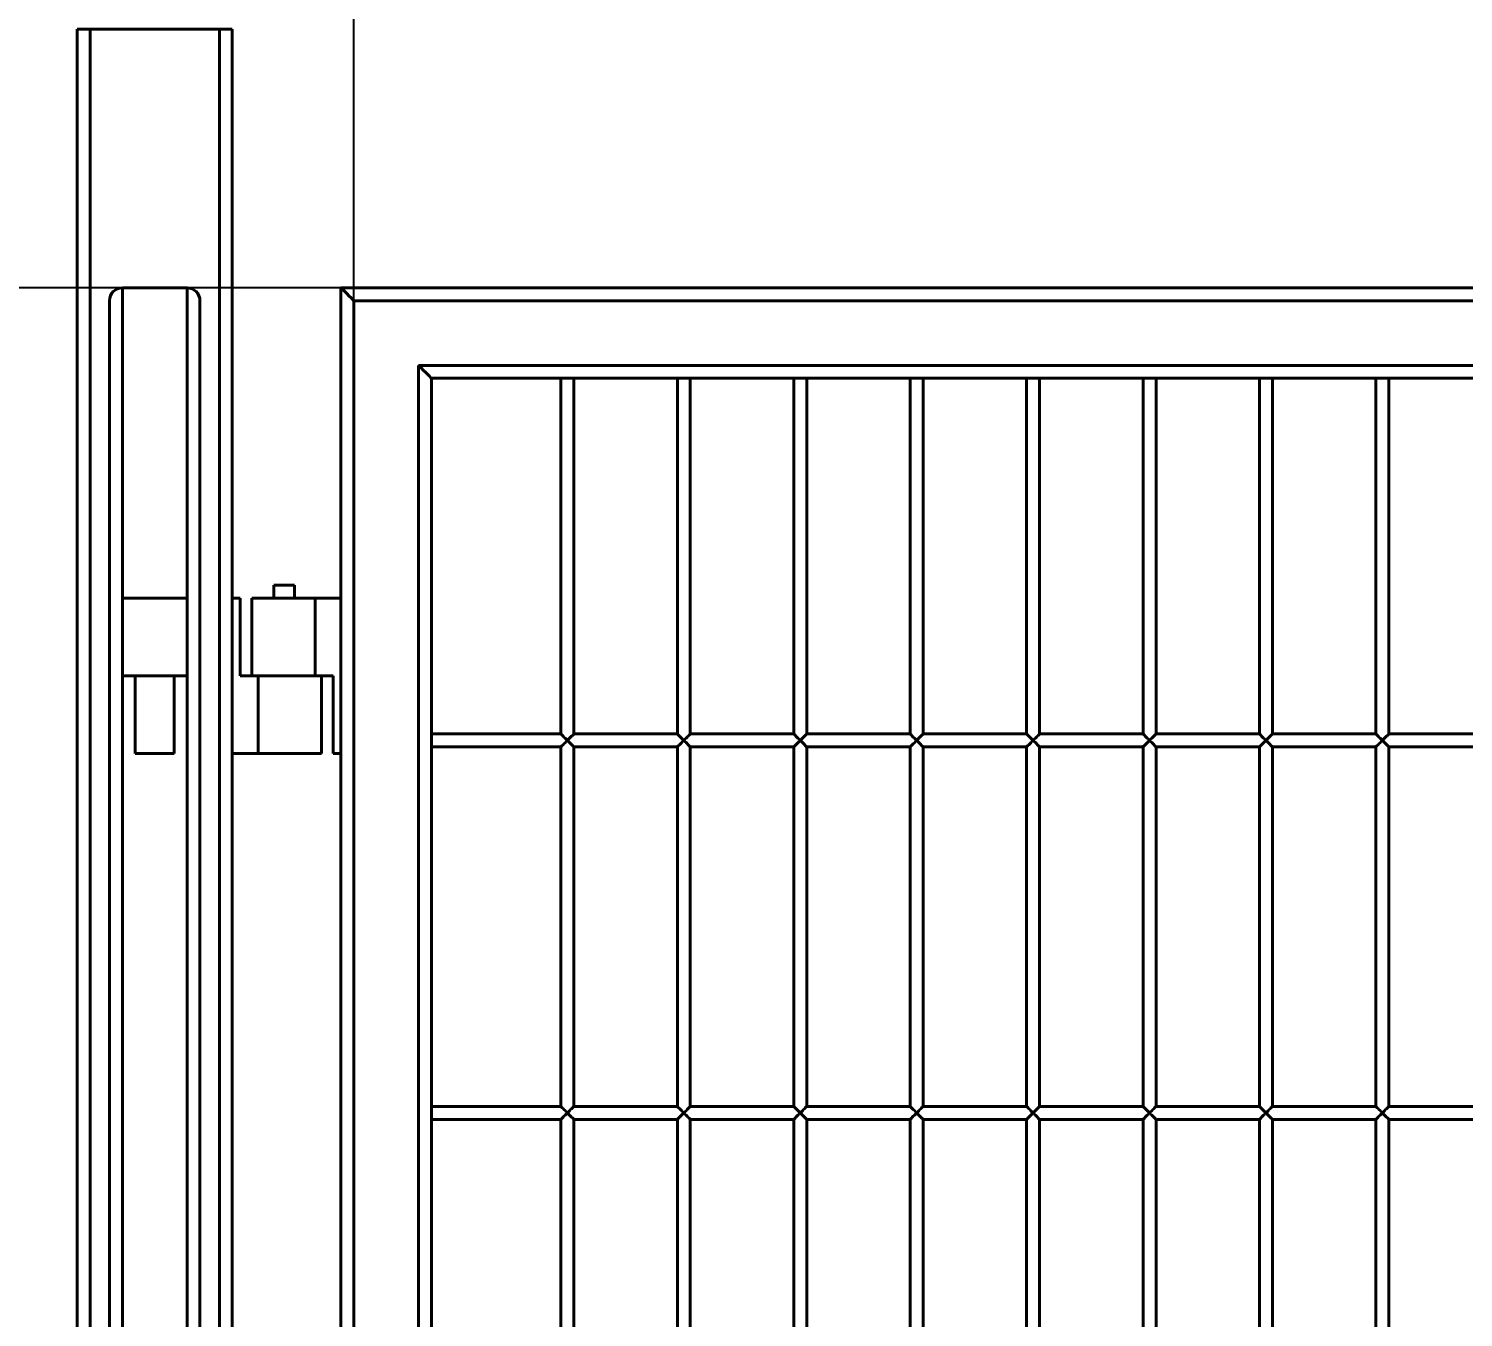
# Model space of a CAD drawing. Header units: millimetres. Extents: x 0 to 297, y 0 to 210.
# Drawn here: x 72.77 to 78.32, y 170.78 to 175.76 of the extents above; entities that cross this region are included whole.
import ezdxf

# ---------------------------------------------------------------- set-up
doc = ezdxf.new("R2010")
doc.units = ezdxf.units.MM
doc.header["$PDSIZE"] = -1
doc.layers.add('标注层', color=4, linetype='Continuous', lineweight=15)
doc.layers.add('轮廓实线层', color=7, linetype='Continuous', lineweight=40)
doc.styles.get("Standard").update_dxf_attribs({"font": 'gbeitc.shx', "height": 3.5})
doc.dimstyles.new('ISO-25', dxfattribs={"dimtxt": 3.5, "dimasz": 2.5, "dimexe": 1.25, "dimexo": 0, "dimtad": 1, "dimtoh": 1, "dimdec": 1, "dimlfac": 100, "dimdsep": 46, "dimtxsty": 'Standard', "dimcen": 2.5, "dimadec": 0, "dimazin": 0, "dimtfac": 1, "dimtdec": 1, "dimtmove": 0, "dimatfit": 3, "dimfxl": 1, "dimarcsym": 0})

# ---------------------------------------------------------------- blocks, each defined once
blk = doc.blocks.new('*D3')
at = {"layer": 'Defpoints', "color": 0, "transparency": 16777216}
for p in [(82.4909, 180.22), (74.0309, 174.7103), (82.4909, 174.7103)]:
    blk.add_point(p, dxfattribs=at)
at = {"layer": '标注层', "color": 0, "lineweight": -2, "transparency": 16777216}
for p, q in [((74.0309, 174.7103), (74.0309, 182.22)), ((82.4909, 174.7103), (82.4909, 182.22)), ((69.9509, 180.22), (65.8709, 180.22)), ((74.0309, 180.22), (82.4909, 180.22)), ((86.5709, 180.22), (90.6509, 180.22))]:
    blk.add_line(p, q, dxfattribs=at)
at = {"layer": '标注层', "color": 0, "transparency": 16777216}
for points in [[(69.9509, 180.9), (69.9509, 179.54), (74.0309, 180.22)], [(86.5709, 180.9), (86.5709, 179.54), (82.4909, 180.22)]]:
    blk.add_solid(points, dxfattribs=at)
at = {"layer": '标注层', "color": 0, "transparency": 16777216, "insert": (78.2609, 183.494), "char_height": 3.5, "attachment_point": 5}
blk.add_mtext('846', dxfattribs=at)
blk = doc.blocks.new('*D4')
at = {"layer": 'Defpoints', "color": 0, "transparency": 16777216}
for p in [(73.9809, 174.7603), (64.5945, 156.7603), (73.9809, 156.7603)]:
    blk.add_point(p, dxfattribs=at)
at = {"layer": '标注层', "color": 0, "lineweight": -2, "transparency": 16777216}
for p, q in [((73.9809, 174.7603), (63.3445, 174.7603)), ((64.5945, 172.2603), (64.5945, 159.2603)), ((73.9809, 156.7603), (63.3445, 156.7603))]:
    blk.add_line(p, q, dxfattribs=at)
at = {"layer": '标注层', "color": 0, "transparency": 16777216}
for points in [[(64.1778, 172.2603), (65.0112, 172.2603), (64.5945, 174.7603)], [(64.1778, 159.2603), (65.0112, 159.2603), (64.5945, 156.7603)]]:
    blk.add_solid(points, dxfattribs=at)
at = {"layer": '标注层', "color": 0, "transparency": 16777216, "insert": (62.2195, 165.7603), "char_height": 3.5, "attachment_point": 5, "rotation": 90}
blk.add_mtext('1800', dxfattribs=at)

msp = doc.modelspace()

# ---------------------------------------------------------------- linework, layer by layer
at = {"layer": '轮廓实线层', "color": 7, "linetype": 'Continuous', "lineweight": 40}
for p, q in [((72.9609, 155.7603), (72.9609, 175.7603)), ((72.9609, 175.7603), (73.0109, 175.7603)), ((73.0109, 175.7603), (73.0109, 155.7603)), ((73.0109, 175.7603), (73.5109, 175.7603)), ((73.5109, 155.7603), (73.5109, 175.7603)), ((73.5109, 175.7603), (73.5609, 175.7603)), ((73.5609, 175.7603), (73.5609, 155.7603)), ((73.1359, 174.7603), (73.1359, 156.7603)), ((73.3859, 174.7603), (73.1359, 174.7603)), ((73.3859, 156.7603), (73.3859, 174.7603)), ((73.9809, 174.7603), (82.5409, 174.7603)), ((73.9809, 156.7603), (73.9809, 174.7603)), ((73.0859, 156.8103), (73.0859, 174.7103)), ((73.4359, 174.7103), (73.4359, 156.8103)), ((82.4909, 174.7103), (74.0309, 174.7103)), ((74.0309, 174.7103), (74.0309, 156.8103)), ((74.2809, 174.4603), (82.2409, 174.4603)), ((74.2809, 157.0603), (74.2809, 174.4603)), ((74.3309, 174.4103), (74.3309, 157.1103)), ((82.1909, 174.4103), (74.3309, 174.4103)), ((74.8309, 174.4103), (74.8309, 173.0353)), ((74.8809, 173.0353), (74.8809, 174.4103)), ((75.2809, 174.4103), (75.2809, 173.0353)), ((75.3309, 173.0353), (75.3309, 174.4103)), ((75.7309, 174.4103), (75.7309, 173.0353)), ((75.7809, 173.0353), (75.7809, 174.4103)), ((76.1809, 174.4103), (76.1809, 173.0353)), ((76.2309, 173.0353), (76.2309, 174.4103)), ((76.6309, 174.4103), (76.6309, 173.0353)), ((76.6809, 173.0353), (76.6809, 174.4103)), ((77.0809, 174.4103), (77.0809, 173.0353)), ((77.1309, 173.0353), (77.1309, 174.4103)), ((77.5309, 174.4103), (77.5309, 173.0353)), ((77.5809, 173.0353), (77.5809, 174.4103)), ((77.9809, 174.4103), (77.9809, 173.0353)), ((78.0309, 173.0353), (78.0309, 174.4103)), ((73.7209, 173.6103), (73.7209, 173.5603)), ((73.7209, 173.6103), (73.8009, 173.6103)), ((73.8009, 173.5603), (73.8009, 173.6103)), ((73.1359, 173.5603), (73.1359, 173.2603)), ((73.1359, 173.5603), (73.3859, 173.5603)), ((73.3859, 173.2603), (73.3859, 173.5603)), ((73.5909, 173.5603), (73.5609, 173.5603)), ((73.5909, 173.2603), (73.5909, 173.5603)), ((73.6359, 173.5603), (73.6359, 173.2603)), ((73.6359, 173.5603), (73.8809, 173.5603)), ((73.8809, 173.5603), (73.8809, 173.2603)), ((73.9809, 173.5603), (73.8809, 173.5603)), ((73.1359, 173.2603), (73.3859, 173.2603)), ((73.1859, 173.2603), (73.1859, 172.9603)), ((73.3359, 173.2603), (73.3359, 172.9603)), ((73.6609, 173.2603), (73.5909, 173.2603)), ((73.6609, 172.9603), (73.6609, 173.2603)), ((73.6609, 173.2603), (73.7709, 173.2603)), ((73.7709, 173.2603), (73.8809, 173.2603)), ((73.8809, 173.2603), (73.9509, 173.2603)), ((73.9059, 172.9603), (73.9059, 173.2603)), ((73.9509, 173.2603), (73.9509, 172.9603)), ((74.8309, 173.0353), (74.3309, 173.0353)), ((75.2809, 173.0353), (74.8809, 173.0353)), ((75.7309, 173.0353), (75.3309, 173.0353)), ((76.1809, 173.0353), (75.7809, 173.0353)), ((76.6309, 173.0353), (76.2309, 173.0353)), ((77.0809, 173.0353), (76.6809, 173.0353)), ((77.5309, 173.0353), (77.1309, 173.0353)), ((77.9809, 173.0353), (77.5809, 173.0353)), ((78.4309, 173.0353), (78.0309, 173.0353)), ((73.3359, 172.9603), (73.1859, 172.9603)), ((73.5609, 172.9603), (73.6609, 172.9603)), ((73.6609, 172.9603), (73.9059, 172.9603)), ((73.9509, 172.9603), (73.9809, 172.9603)), ((74.3309, 172.9853), (74.8309, 172.9853)), ((74.8309, 172.9853), (74.8309, 171.5953)), ((74.8809, 172.9853), (75.2809, 172.9853)), ((74.8809, 171.5953), (74.8809, 172.9853)), ((75.2809, 172.9853), (75.2809, 171.5953)), ((75.3309, 172.9853), (75.7309, 172.9853)), ((75.3309, 171.5953), (75.3309, 172.9853)), ((75.7309, 172.9853), (75.7309, 171.5953)), ((75.7809, 171.5953), (75.7809, 172.9853)), ((75.7809, 172.9853), (76.1809, 172.9853)), ((76.1809, 172.9853), (76.1809, 171.5953)), ((76.2309, 172.9853), (76.6309, 172.9853)), ((76.2309, 171.5953), (76.2309, 172.9853)), ((76.6309, 172.9853), (76.6309, 171.5953)), ((76.6809, 172.9853), (77.0809, 172.9853)), ((76.6809, 171.5953), (76.6809, 172.9853)), ((77.0809, 172.9853), (77.0809, 171.5953)), ((77.1309, 172.9853), (77.5309, 172.9853)), ((77.1309, 171.5953), (77.1309, 172.9853)), ((77.5309, 172.9853), (77.5309, 171.5953)), ((77.5809, 171.5953), (77.5809, 172.9853)), ((77.5809, 172.9853), (77.9809, 172.9853)), ((77.9809, 172.9853), (77.9809, 171.5953)), ((78.0309, 171.5953), (78.0309, 172.9853)), ((78.0309, 172.9853), (78.4309, 172.9853)), ((74.8309, 171.5953), (74.3309, 171.5953)), ((75.2809, 171.5953), (74.8809, 171.5953)), ((75.7309, 171.5953), (75.3309, 171.5953)), ((76.1809, 171.5953), (75.7809, 171.5953)), ((76.6309, 171.5953), (76.2309, 171.5953)), ((77.0809, 171.5953), (76.6809, 171.5953)), ((77.5309, 171.5953), (77.1309, 171.5953)), ((77.9809, 171.5953), (77.5809, 171.5953)), ((78.4309, 171.5953), (78.0309, 171.5953)), ((74.3309, 171.5453), (74.8309, 171.5453)), ((74.8309, 171.5453), (74.8309, 170.1553)), ((74.8809, 171.5453), (75.2809, 171.5453)), ((74.8809, 170.1553), (74.8809, 171.5453)), ((75.2809, 171.5453), (75.2809, 170.1553)), ((75.3309, 170.1553), (75.3309, 171.5453)), ((75.3309, 171.5453), (75.7309, 171.5453)), ((75.7309, 171.5453), (75.7309, 170.1553)), ((75.7809, 171.5453), (76.1809, 171.5453)), ((75.7809, 170.1553), (75.7809, 171.5453)), ((76.1809, 171.5453), (76.1809, 170.1553)), ((76.2309, 171.5453), (76.6309, 171.5453)), ((76.2309, 170.1553), (76.2309, 171.5453)), ((76.6309, 171.5453), (76.6309, 170.1553)), ((76.6809, 171.5453), (77.0809, 171.5453)), ((76.6809, 170.1553), (76.6809, 171.5453)), ((77.0809, 171.5453), (77.0809, 170.1553)), ((77.1309, 170.1553), (77.1309, 171.5453)), ((77.1309, 171.5453), (77.5309, 171.5453)), ((77.5309, 171.5453), (77.5309, 170.1553)), ((77.5809, 171.5453), (77.9809, 171.5453)), ((77.5809, 170.1553), (77.5809, 171.5453)), ((77.9809, 171.5453), (77.9809, 170.1553)), ((78.0309, 170.1553), (78.0309, 171.5453)), ((78.0309, 171.5453), (78.4309, 171.5453))]:
    msp.add_line(p, q, dxfattribs=at)
at = {"layer": '轮廓实线层', "color": 7, "linetype": 'Continuous', "lineweight": 40, "flags": 128}
for points in [[(74.0309, 174.7103), (74.0211, 174.72), (74.0118, 174.7294), (74.0031, 174.738), (73.9955, 174.7456), (73.9893, 174.7518), (73.9847, 174.7565), (73.9819, 174.7593), (73.9809, 174.7603)], [(74.3309, 174.4103), (74.3299, 174.4112), (74.3271, 174.4141), (74.3225, 174.4187), (74.3163, 174.4249), (74.3087, 174.4325), (74.3, 174.4411), (74.2907, 174.4505), (74.2809, 174.4603)], [(74.8309, 173.0353), (74.831, 173.0352), (74.8319, 173.0343), (74.8335, 173.0326), (74.8359, 173.0302), (74.8391, 173.0271), (74.8427, 173.0234), (74.8469, 173.0193), (74.8513, 173.0149), (74.8559, 173.0103)], [(74.8559, 173.0103), (74.8513, 173.0057), (74.8469, 173.0012), (74.8427, 172.9971), (74.8391, 172.9934), (74.8359, 172.9903), (74.8335, 172.9879), (74.8319, 172.9862), (74.831, 172.9854), (74.8309, 172.9853)], [(74.8559, 173.0103), (74.8602, 173.0146), (74.8645, 173.0188), (74.8684, 173.0228), (74.872, 173.0263), (74.8751, 173.0294), (74.8776, 173.0319), (74.8794, 173.0338), (74.8805, 173.0349), (74.8809, 173.0353)], [(74.8809, 172.9853), (74.8805, 172.9856), (74.8794, 172.9868), (74.8776, 172.9886), (74.8751, 172.9911), (74.872, 172.9942), (74.8684, 172.9978), (74.8645, 173.0017), (74.8602, 173.0059), (74.8559, 173.0103)], [(75.2809, 173.0353), (75.281, 173.0352), (75.2819, 173.0343), (75.2835, 173.0326), (75.2859, 173.0302), (75.2891, 173.0271), (75.2927, 173.0234), (75.2969, 173.0193), (75.3013, 173.0149), (75.3059, 173.0103)], [(75.3059, 173.0103), (75.3013, 173.0057), (75.2969, 173.0012), (75.2927, 172.9971), (75.2891, 172.9934), (75.2859, 172.9903), (75.2835, 172.9879), (75.2819, 172.9862), (75.281, 172.9854), (75.2809, 172.9853)], [(75.3059, 173.0103), (75.3102, 173.0146), (75.3145, 173.0188), (75.3184, 173.0228), (75.322, 173.0263), (75.3251, 173.0294), (75.3276, 173.0319), (75.3294, 173.0338), (75.3305, 173.0349), (75.3309, 173.0353)], [(75.3309, 172.9853), (75.3305, 172.9856), (75.3294, 172.9868), (75.3276, 172.9886), (75.3251, 172.9911), (75.322, 172.9942), (75.3184, 172.9978), (75.3145, 173.0017), (75.3102, 173.0059), (75.3059, 173.0103)], [(75.7309, 173.0353), (75.731, 173.0352), (75.7319, 173.0343), (75.7335, 173.0326), (75.7359, 173.0302), (75.7391, 173.0271), (75.7427, 173.0234), (75.7469, 173.0193), (75.7513, 173.0149), (75.7559, 173.0103)], [(75.7559, 173.0103), (75.7513, 173.0057), (75.7469, 173.0012), (75.7427, 172.9971), (75.7391, 172.9934), (75.7359, 172.9903), (75.7335, 172.9879), (75.7319, 172.9862), (75.731, 172.9854), (75.7309, 172.9853)], [(75.7559, 173.0103), (75.7602, 173.0146), (75.7645, 173.0188), (75.7684, 173.0228), (75.772, 173.0263), (75.7751, 173.0294), (75.7776, 173.0319), (75.7794, 173.0338), (75.7805, 173.0349), (75.7809, 173.0353)], [(75.7809, 172.9853), (75.7805, 172.9856), (75.7794, 172.9868), (75.7776, 172.9886), (75.7751, 172.9911), (75.772, 172.9942), (75.7684, 172.9978), (75.7645, 173.0017), (75.7602, 173.0059), (75.7559, 173.0103)], [(76.1809, 173.0353), (76.181, 173.0352), (76.1819, 173.0343), (76.1835, 173.0326), (76.1859, 173.0302), (76.1891, 173.0271), (76.1927, 173.0234), (76.1969, 173.0193), (76.2013, 173.0149), (76.2059, 173.0103)], [(76.2059, 173.0103), (76.2013, 173.0057), (76.1969, 173.0012), (76.1927, 172.9971), (76.1891, 172.9934), (76.1859, 172.9903), (76.1835, 172.9879), (76.1819, 172.9862), (76.181, 172.9854), (76.1809, 172.9853)], [(76.2059, 173.0103), (76.2102, 173.0146), (76.2145, 173.0188), (76.2184, 173.0228), (76.222, 173.0263), (76.2251, 173.0294), (76.2276, 173.0319), (76.2294, 173.0338), (76.2305, 173.0349), (76.2309, 173.0353)], [(76.2309, 172.9853), (76.2305, 172.9856), (76.2294, 172.9868), (76.2276, 172.9886), (76.2251, 172.9911), (76.222, 172.9942), (76.2184, 172.9978), (76.2145, 173.0017), (76.2102, 173.0059), (76.2059, 173.0103)], [(76.6309, 173.0353), (76.631, 173.0352), (76.6319, 173.0343), (76.6335, 173.0326), (76.6359, 173.0302), (76.6391, 173.0271), (76.6427, 173.0234), (76.6469, 173.0193), (76.6513, 173.0149), (76.6559, 173.0103)], [(76.6559, 173.0103), (76.6513, 173.0057), (76.6469, 173.0012), (76.6427, 172.9971), (76.6391, 172.9934), (76.6359, 172.9903), (76.6335, 172.9879), (76.6319, 172.9862), (76.631, 172.9854), (76.6309, 172.9853)], [(76.6559, 173.0103), (76.6602, 173.0146), (76.6645, 173.0188), (76.6684, 173.0228), (76.672, 173.0263), (76.6751, 173.0294), (76.6776, 173.0319), (76.6794, 173.0338), (76.6805, 173.0349), (76.6809, 173.0353)], [(76.6809, 172.9853), (76.6805, 172.9856), (76.6794, 172.9868), (76.6776, 172.9886), (76.6751, 172.9911), (76.672, 172.9942), (76.6684, 172.9978), (76.6645, 173.0017), (76.6602, 173.0059), (76.6559, 173.0103)], [(77.0809, 173.0353), (77.081, 173.0352), (77.0819, 173.0343), (77.0835, 173.0326), (77.0859, 173.0302), (77.0891, 173.0271), (77.0927, 173.0234), (77.0969, 173.0193), (77.1013, 173.0149), (77.1059, 173.0103)], [(77.1059, 173.0103), (77.1013, 173.0057), (77.0969, 173.0012), (77.0927, 172.9971), (77.0891, 172.9934), (77.0859, 172.9903), (77.0835, 172.9879), (77.0819, 172.9862), (77.081, 172.9854), (77.0809, 172.9853)], [(77.1059, 173.0103), (77.1102, 173.0146), (77.1145, 173.0188), (77.1184, 173.0228), (77.122, 173.0263), (77.1251, 173.0294), (77.1276, 173.0319), (77.1294, 173.0338), (77.1305, 173.0349), (77.1309, 173.0353)], [(77.1309, 172.9853), (77.1305, 172.9856), (77.1294, 172.9868), (77.1276, 172.9886), (77.1251, 172.9911), (77.122, 172.9942), (77.1184, 172.9978), (77.1145, 173.0017), (77.1102, 173.0059), (77.1059, 173.0103)], [(77.5309, 173.0353), (77.531, 173.0352), (77.5319, 173.0343), (77.5335, 173.0326), (77.5359, 173.0302), (77.5391, 173.0271), (77.5427, 173.0234), (77.5469, 173.0193), (77.5513, 173.0149), (77.5559, 173.0103)], [(77.5559, 173.0103), (77.5513, 173.0057), (77.5469, 173.0012), (77.5427, 172.9971), (77.5391, 172.9934), (77.5359, 172.9903), (77.5335, 172.9879), (77.5319, 172.9862), (77.531, 172.9854), (77.5309, 172.9853)], [(77.5559, 173.0103), (77.5602, 173.0146), (77.5645, 173.0188), (77.5684, 173.0228), (77.572, 173.0263), (77.5751, 173.0294), (77.5776, 173.0319), (77.5794, 173.0338), (77.5805, 173.0349), (77.5809, 173.0353)], [(77.5809, 172.9853), (77.5805, 172.9856), (77.5794, 172.9868), (77.5776, 172.9886), (77.5751, 172.9911), (77.572, 172.9942), (77.5684, 172.9978), (77.5645, 173.0017), (77.5602, 173.0059), (77.5559, 173.0103)], [(77.9809, 173.0353), (77.981, 173.0352), (77.9819, 173.0343), (77.9835, 173.0326), (77.986, 173.0302), (77.9891, 173.0271), (77.9927, 173.0234), (77.9969, 173.0193), (78.0013, 173.0149), (78.0059, 173.0103)], [(78.0059, 173.0103), (78.0013, 173.0057), (77.9969, 173.0012), (77.9927, 172.9971), (77.9891, 172.9934), (77.986, 172.9903), (77.9835, 172.9879), (77.9819, 172.9862), (77.981, 172.9854), (77.9809, 172.9853)], [(78.0059, 173.0103), (78.0102, 173.0146), (78.0145, 173.0188), (78.0184, 173.0228), (78.022, 173.0263), (78.0251, 173.0294), (78.0276, 173.0319), (78.0294, 173.0338), (78.0305, 173.0349), (78.0309, 173.0353)], [(78.0309, 172.9853), (78.0305, 172.9856), (78.0294, 172.9868), (78.0276, 172.9886), (78.0251, 172.9911), (78.022, 172.9942), (78.0184, 172.9978), (78.0145, 173.0017), (78.0102, 173.0059), (78.0059, 173.0103)], [(74.8309, 171.5953), (74.831, 171.5952), (74.8319, 171.5943), (74.8335, 171.5926), (74.8359, 171.5902), (74.8391, 171.5871), (74.8427, 171.5834), (74.8469, 171.5793), (74.8513, 171.5749), (74.8559, 171.5703)], [(74.8559, 171.5703), (74.8513, 171.5657), (74.8469, 171.5612), (74.8427, 171.5571), (74.8391, 171.5534), (74.8359, 171.5503), (74.8335, 171.5479), (74.8319, 171.5462), (74.831, 171.5454), (74.8309, 171.5453)], [(74.8559, 171.5703), (74.8602, 171.5746), (74.8645, 171.5788), (74.8684, 171.5828), (74.872, 171.5863), (74.8751, 171.5894), (74.8776, 171.5919), (74.8794, 171.5938), (74.8805, 171.5949), (74.8809, 171.5953)], [(74.8809, 171.5453), (74.8805, 171.5456), (74.8794, 171.5468), (74.8776, 171.5486), (74.8751, 171.5511), (74.872, 171.5542), (74.8684, 171.5578), (74.8645, 171.5617), (74.8602, 171.5659), (74.8559, 171.5703)], [(75.2809, 171.5953), (75.281, 171.5952), (75.2819, 171.5943), (75.2835, 171.5926), (75.2859, 171.5902), (75.2891, 171.5871), (75.2927, 171.5834), (75.2969, 171.5793), (75.3013, 171.5749), (75.3059, 171.5703)], [(75.3059, 171.5703), (75.3013, 171.5657), (75.2969, 171.5612), (75.2927, 171.5571), (75.2891, 171.5534), (75.2859, 171.5503), (75.2835, 171.5479), (75.2819, 171.5462), (75.281, 171.5454), (75.2809, 171.5453)], [(75.3059, 171.5703), (75.3102, 171.5746), (75.3145, 171.5788), (75.3184, 171.5828), (75.322, 171.5863), (75.3251, 171.5894), (75.3276, 171.5919), (75.3294, 171.5938), (75.3305, 171.5949), (75.3309, 171.5953)], [(75.3309, 171.5453), (75.3305, 171.5456), (75.3294, 171.5468), (75.3276, 171.5486), (75.3251, 171.5511), (75.322, 171.5542), (75.3184, 171.5578), (75.3145, 171.5617), (75.3102, 171.5659), (75.3059, 171.5703)], [(75.7309, 171.5953), (75.731, 171.5952), (75.7319, 171.5943), (75.7335, 171.5926), (75.7359, 171.5902), (75.7391, 171.5871), (75.7427, 171.5834), (75.7469, 171.5793), (75.7513, 171.5749), (75.7559, 171.5703)], [(75.7559, 171.5703), (75.7513, 171.5657), (75.7469, 171.5612), (75.7427, 171.5571), (75.7391, 171.5534), (75.7359, 171.5503), (75.7335, 171.5479), (75.7319, 171.5462), (75.731, 171.5454), (75.7309, 171.5453)], [(75.7559, 171.5703), (75.7602, 171.5746), (75.7645, 171.5788), (75.7684, 171.5828), (75.772, 171.5863), (75.7751, 171.5894), (75.7776, 171.5919), (75.7794, 171.5938), (75.7805, 171.5949), (75.7809, 171.5953)], [(75.7809, 171.5453), (75.7805, 171.5456), (75.7794, 171.5468), (75.7776, 171.5486), (75.7751, 171.5511), (75.772, 171.5542), (75.7684, 171.5578), (75.7645, 171.5617), (75.7602, 171.5659), (75.7559, 171.5703)], [(76.1809, 171.5953), (76.181, 171.5952), (76.1819, 171.5943), (76.1835, 171.5926), (76.1859, 171.5902), (76.1891, 171.5871), (76.1927, 171.5834), (76.1969, 171.5793), (76.2013, 171.5749), (76.2059, 171.5703)], [(76.2059, 171.5703), (76.2013, 171.5657), (76.1969, 171.5612), (76.1927, 171.5571), (76.1891, 171.5534), (76.1859, 171.5503), (76.1835, 171.5479), (76.1819, 171.5462), (76.181, 171.5454), (76.1809, 171.5453)], [(76.2059, 171.5703), (76.2102, 171.5746), (76.2145, 171.5788), (76.2184, 171.5828), (76.222, 171.5863), (76.2251, 171.5894), (76.2276, 171.5919), (76.2294, 171.5938), (76.2305, 171.5949), (76.2309, 171.5953)], [(76.2309, 171.5453), (76.2305, 171.5456), (76.2294, 171.5468), (76.2276, 171.5486), (76.2251, 171.5511), (76.222, 171.5542), (76.2184, 171.5578), (76.2145, 171.5617), (76.2102, 171.5659), (76.2059, 171.5703)], [(76.6309, 171.5953), (76.6313, 171.5949), (76.6324, 171.5938), (76.6342, 171.5919), (76.6367, 171.5894), (76.6398, 171.5863), (76.6434, 171.5828), (76.6473, 171.5788), (76.6516, 171.5746), (76.6559, 171.5703)], [(76.6559, 171.5703), (76.6516, 171.5659), (76.6473, 171.5617), (76.6434, 171.5578), (76.6398, 171.5542), (76.6367, 171.5511), (76.6342, 171.5486), (76.6324, 171.5468), (76.6313, 171.5456), (76.6309, 171.5453)], [(76.6559, 171.5703), (76.6605, 171.5749), (76.6649, 171.5793), (76.6691, 171.5834), (76.6727, 171.5871), (76.6759, 171.5902), (76.6783, 171.5926), (76.6799, 171.5943), (76.6808, 171.5952), (76.6809, 171.5953)], [(76.6809, 171.5453), (76.6808, 171.5454), (76.6799, 171.5462), (76.6783, 171.5479), (76.6759, 171.5503), (76.6727, 171.5534), (76.6691, 171.5571), (76.6649, 171.5612), (76.6605, 171.5657), (76.6559, 171.5703)], [(77.0809, 171.5953), (77.081, 171.5952), (77.0819, 171.5943), (77.0835, 171.5926), (77.0859, 171.5902), (77.0891, 171.5871), (77.0927, 171.5834), (77.0969, 171.5793), (77.1013, 171.5749), (77.1059, 171.5703)], [(77.1059, 171.5703), (77.1013, 171.5657), (77.0969, 171.5612), (77.0927, 171.5571), (77.0891, 171.5534), (77.0859, 171.5503), (77.0835, 171.5479), (77.0819, 171.5462), (77.081, 171.5454), (77.0809, 171.5453)], [(77.1059, 171.5703), (77.1102, 171.5746), (77.1145, 171.5788), (77.1184, 171.5828), (77.122, 171.5863), (77.1251, 171.5894), (77.1276, 171.5919), (77.1294, 171.5938), (77.1305, 171.5949), (77.1309, 171.5953)], [(77.1309, 171.5453), (77.1305, 171.5456), (77.1294, 171.5468), (77.1276, 171.5486), (77.1251, 171.5511), (77.122, 171.5542), (77.1184, 171.5578), (77.1145, 171.5617), (77.1102, 171.5659), (77.1059, 171.5703)], [(77.5309, 171.5953), (77.531, 171.5952), (77.5319, 171.5943), (77.5335, 171.5926), (77.5359, 171.5902), (77.5391, 171.5871), (77.5427, 171.5834), (77.5469, 171.5793), (77.5513, 171.5749), (77.5559, 171.5703)], [(77.5559, 171.5703), (77.5513, 171.5657), (77.5469, 171.5612), (77.5427, 171.5571), (77.5391, 171.5534), (77.5359, 171.5503), (77.5335, 171.5479), (77.5319, 171.5462), (77.531, 171.5454), (77.5309, 171.5453)], [(77.5559, 171.5703), (77.5602, 171.5746), (77.5645, 171.5788), (77.5684, 171.5828), (77.572, 171.5863), (77.5751, 171.5894), (77.5776, 171.5919), (77.5794, 171.5938), (77.5805, 171.5949), (77.5809, 171.5953)], [(77.5809, 171.5453), (77.5805, 171.5456), (77.5794, 171.5468), (77.5776, 171.5486), (77.5751, 171.5511), (77.572, 171.5542), (77.5684, 171.5578), (77.5645, 171.5617), (77.5602, 171.5659), (77.5559, 171.5703)], [(77.9809, 171.5953), (77.981, 171.5952), (77.9819, 171.5943), (77.9835, 171.5926), (77.986, 171.5902), (77.9891, 171.5871), (77.9927, 171.5834), (77.9969, 171.5793), (78.0013, 171.5749), (78.0059, 171.5703)], [(78.0059, 171.5703), (78.0013, 171.5657), (77.9969, 171.5612), (77.9927, 171.5571), (77.9891, 171.5534), (77.986, 171.5503), (77.9835, 171.5479), (77.9819, 171.5462), (77.981, 171.5454), (77.9809, 171.5453)], [(78.0059, 171.5703), (78.0102, 171.5746), (78.0145, 171.5788), (78.0184, 171.5828), (78.022, 171.5863), (78.0251, 171.5894), (78.0276, 171.5919), (78.0294, 171.5938), (78.0305, 171.5949), (78.0309, 171.5953)], [(78.0309, 171.5453), (78.0305, 171.5456), (78.0294, 171.5468), (78.0276, 171.5486), (78.0251, 171.5511), (78.022, 171.5542), (78.0184, 171.5578), (78.0145, 171.5617), (78.0102, 171.5659), (78.0059, 171.5703)]]:
    msp.add_lwpolyline(points, dxfattribs=at)
at = {"layer": '轮廓实线层', "color": 7, "linetype": 'Continuous', "lineweight": 40}
for centre, start, end in [((73.1359, 174.7103), 90, 180), ((73.3859, 174.7103), 0, 90)]:
    msp.add_arc(centre, 0.05, start, end, dxfattribs=at)

# ---------------------------------------------------------------- dimensions: what is measured, and where the dimension line sits
at = {"layer": '标注层'}
dim = msp.add_linear_dim(base=(82.4909, 180.22), p1=(74.0309, 174.7103), p2=(82.4909, 174.7103), dimstyle='ISO-25', override={"dimtxt": 3.5, "dimasz": 4.08, "dimexe": 2, "dimexo": 0, "dimgap": 1.524, "dimtih": 1, "dimtoh": 1, "dimdec": 0, "dimlfac": 100, "dimzin": 0, "dimadec": 2, "dimtzin": 0}, dxfattribs=at)
dim.commit()
dim.dimension.update_dxf_attribs({"geometry": '*D3', "text_midpoint": (78.2609, 180.22), "dimtype": 160})
dim = msp.add_linear_dim(base=(64.5945, 156.7603), p1=(73.9809, 174.7603), p2=(73.9809, 156.7603), angle=90, dimstyle='ISO-25', override={"dimtxsty": 'Standard'}, dxfattribs=at)
dim.commit()
dim.dimension.update_dxf_attribs({"geometry": '*D4', "text_midpoint": (64.5945, 165.7603), "dimtype": 160})

doc.saveas('drawing.dxf')
